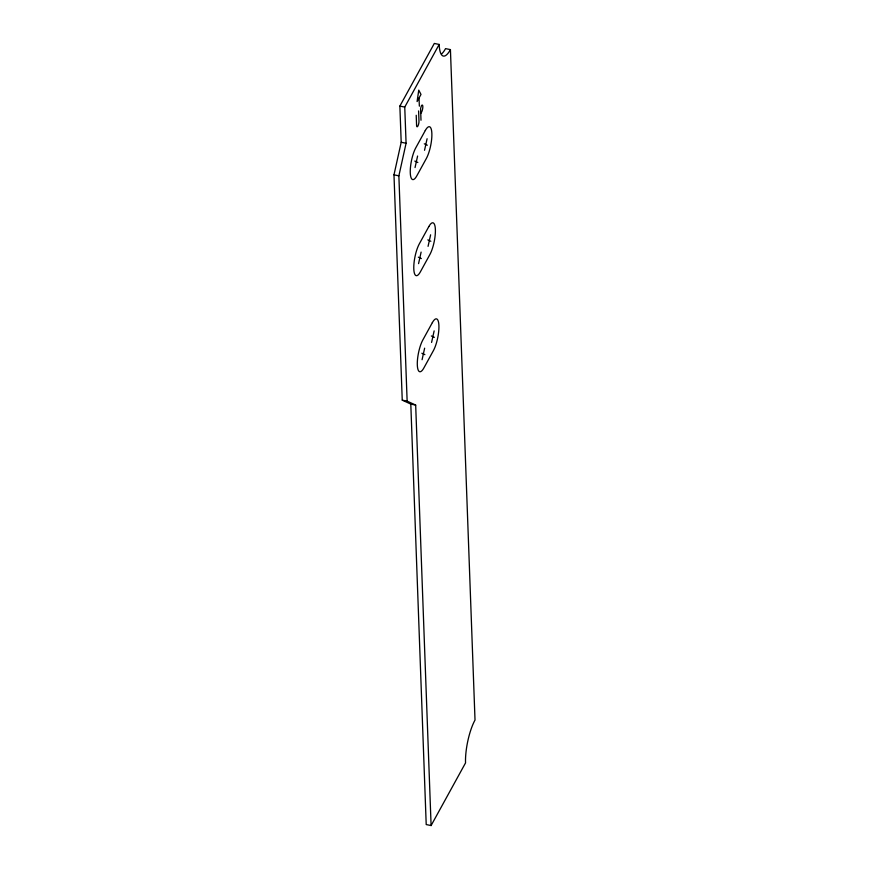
<?xml version="1.0" encoding="UTF-8"?>
<svg xmlns="http://www.w3.org/2000/svg" width="869" height="869" viewBox="0 0 869 869"><rect width="100%" height="100%" fill="white"/><g stroke="black" fill="none" stroke-linecap="round" stroke-linejoin="round"><path stroke-width="1.3" d="M393.983 174.843L401.196 142.266L399.87 106.083L434.304 43.45L439.182 44.438A31.099 8.538 -78.5 0 0 450.424 49.609L475.017 720.043A31.099 8.538 -78.5 0 0 465.534 762.917L431.1 825.55L426.212 824.562L410.798 404.085L402.249 400.153L393.983 174.843L398.871 175.831L407.137 401.141L415.675 405.073L431.1 825.55M398.871 175.831L406.084 143.255L404.748 107.083L439.182 44.438M415.045 167.565L417.598 156.018M424.539 150.283L427.092 138.747M418.565 263.633L421.117 252.097M428.059 246.362L430.611 234.815M422.084 359.712L424.637 348.165M431.589 342.429L434.142 330.893M418.912 98.251L417.087 101.554L418.76 90.137L420.998 94.439L419.043 98.001L419.347 106.159M420.889 113.339L421.606 112.047A3.997 1.097 -78.5 0 0 422.823 106.539A3.997 1.097 -78.5 0 0 421.378 105.877L420.585 108.495L420.998 120.237M450.424 49.609L445.547 48.621A31.099 8.538 -78.5 0 1 441.506 54.008M399.87 106.083L404.748 107.083M401.196 142.266L406.084 143.255M402.249 400.153L407.137 401.141M410.798 404.085L415.675 405.073M424.3 143.82L427.331 145.21M414.806 161.091L417.837 162.481M427.83 239.887L430.85 241.278M418.326 257.17L421.356 258.56M431.35 335.966L434.381 337.357M421.856 353.238L424.876 354.628M418.608 110.917L418.977 121.095A3.585 0.988 -78.5 0 1 417.891 126.038A3.585 0.988 -78.5 0 1 416.588 125.44L416.218 115.262M425.299 130.502L415.806 147.773A18.14 4.975 -78.5 0 0 410.277 172.779A18.14 4.975 -78.5 0 0 416.838 175.799L426.331 158.527A18.14 4.975 -78.5 0 0 431.86 133.522A18.14 4.975 -78.5 0 0 425.299 130.502M428.83 226.57L419.325 243.852A18.14 4.975 -78.5 0 0 413.796 268.858A18.14 4.975 -78.5 0 0 420.357 271.878L429.851 254.595A18.14 4.975 -78.5 0 0 435.38 229.59A18.14 4.975 -78.5 0 0 428.83 226.57M432.349 322.649L422.855 339.931A18.14 4.975 -78.5 0 0 417.316 364.937A18.14 4.975 -78.5 0 0 423.876 367.945L433.381 350.674A18.14 4.975 -78.5 0 0 438.91 325.669A18.14 4.975 -78.5 0 0 432.349 322.649"/></g></svg>
